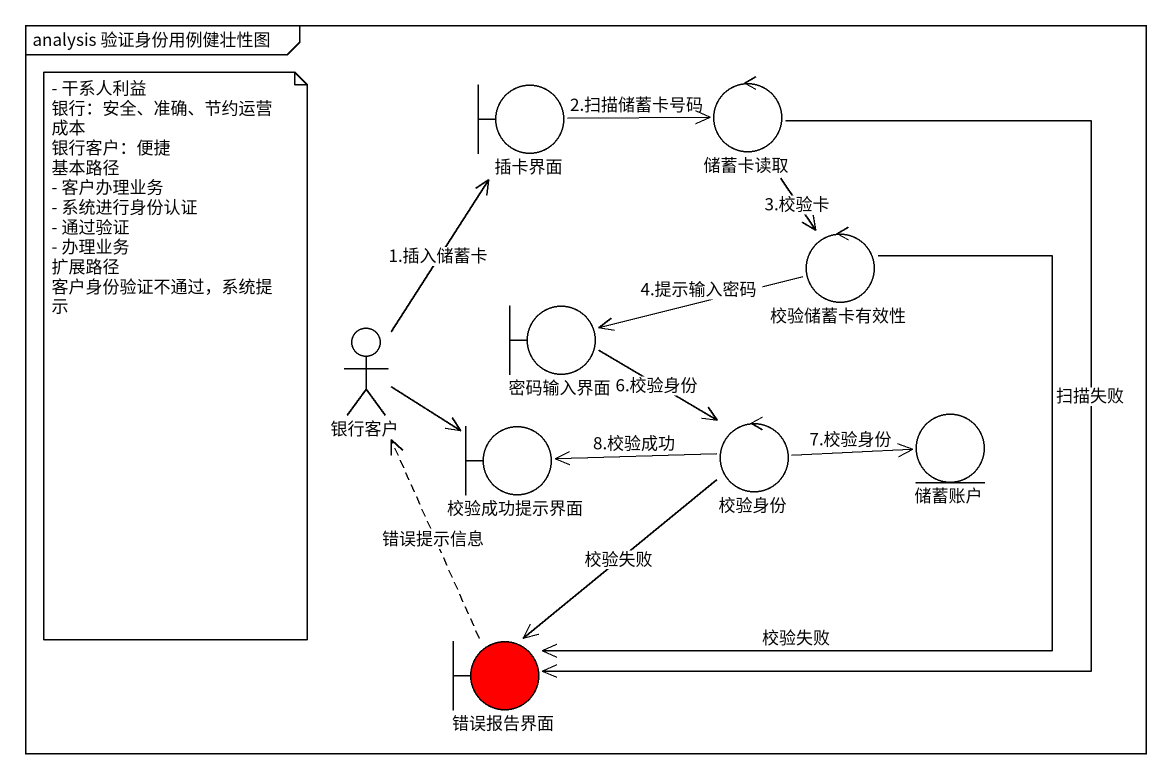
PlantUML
@startuml
mainframe analysis 验证身份用例健壮性图
boundary 插卡界面
control 储蓄卡读取
control 校验储蓄卡有效性
actor 银行客户
boundary 密码输入界面
boundary 校验成功提示界面
control 校验身份
entity 储蓄账户
boundary 错误报告界面 #FF0000
插卡界面 -right-> 储蓄卡读取 : 2.扫描储蓄卡号码
储蓄卡读取 --> 校验储蓄卡有效性 : 3.校验卡
储蓄卡读取 --> 错误报告界面 : 扫描失败
校验储蓄卡有效性 -left-> 密码输入界面 : 4.提示输入密码
校验储蓄卡有效性 --> 错误报告界面 : 校验失败
银行客户 -up-> 插卡界面 : 1.插入储蓄卡
银行客户 -right-> 校验成功提示界面
密码输入界面 --> 校验身份 : 6.校验身份
校验身份 -left-> 校验成功提示界面 : 8.校验成功
校验身份 -right-> 储蓄账户 : 7.校验身份
校验身份 --> 错误报告界面 : 校验失败
错误报告界面 .up.> 银行客户 : 错误提示信息
note as N1
  - 干系人利益
  银行：安全、准确、节约运营成本
  银行客户：便捷
  基本路径
  - 客户办理业务
  - 系统进行身份认证
  - 通过验证
  - 办理业务
  扩展路径
  客户身份验证不通过，系统提示
end note
@enduml
